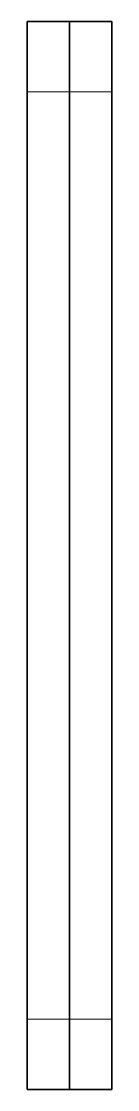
# Model space of a CAD drawing. Extents: x 321 to 837, y 218 to 648.
# Drawn here: x 546.5 to 552.5, y 289.1 to 364.8 of the extents above; entities that cross this region are included whole.
import ezdxf

# ---------------------------------------------------------------- set-up
doc = ezdxf.new("R2010")
doc.units = 0

msp = doc.modelspace()

# ---------------------------------------------------------------- linework, layer by layer
at = {"color": 7, "lineweight": 35, "ltscale": 0.075}
for p, q in [((549.48, 364.841), (546.48, 364.841)), ((549.48, 364.841), (552.48, 364.841)), ((549.48, 289.081), (546.48, 289.081)), ((549.48, 289.081), (552.48, 289.081))]:
    msp.add_line(p, q, dxfattribs=at)
at = {"color": 7, "lineweight": 35, "ltscale": 0.125}
for p, q in [((546.48, 364.841), (546.48, 359.841)), ((549.48, 364.841), (549.48, 359.841)), ((549.48, 364.841), (549.48, 359.841)), ((552.48, 364.841), (552.48, 359.841)), ((546.48, 294.081), (546.48, 289.081)), ((549.48, 294.081), (549.48, 289.081)), ((549.48, 294.081), (549.48, 289.081)), ((552.48, 294.081), (552.48, 289.081))]:
    msp.add_line(p, q, dxfattribs=at)
at = {"color": 7, "lineweight": 13, "ltscale": 0.075}
for p, q in [((549.48, 359.841), (546.48, 359.841)), ((549.48, 359.841), (552.48, 359.841)), ((549.48, 294.081), (546.48, 294.081)), ((549.48, 294.081), (552.48, 294.081))]:
    msp.add_line(p, q, dxfattribs=at)
at = {"color": 7, "lineweight": 35}
for p, q in [((546.48, 294.081), (546.48, 359.841)), ((549.48, 294.081), (549.48, 359.841)), ((549.48, 294.081), (549.48, 359.841)), ((552.48, 294.081), (552.48, 359.841))]:
    msp.add_line(p, q, dxfattribs=at)
at = {"color": 7, "lineweight": 35, "ltscale": 0.002319}
for p, q in [((546.48, 343.43), (546.48, 343.522)), ((546.48, 338.735), (546.48, 338.827))]:
    msp.add_line(p, q, dxfattribs=at)
at = {"color": 7, "lineweight": 35, "ltscale": 0.012819}
for p, q in [((546.48, 342.917), (546.48, 343.43)), ((546.48, 338.222), (546.48, 338.735))]:
    msp.add_line(p, q, dxfattribs=at)
at = {"color": 7, "lineweight": 35, "ltscale": 0.006557}
for p, q in [((546.48, 342.655), (546.48, 342.917)), ((546.48, 337.96), (546.48, 338.222))]:
    msp.add_line(p, q, dxfattribs=at)
at = {"color": 7, "lineweight": 35, "ltscale": 0.002747}
for p, q in [((546.48, 342.545), (546.48, 342.655)), ((546.48, 337.85), (546.48, 337.96))]:
    msp.add_line(p, q, dxfattribs=at)
at = {"color": 7, "lineweight": 35, "ltscale": 0.015451}
msp.add_line((546.48, 340.555), (546.48, 341.173), dxfattribs=at)
at = {"color": 7, "lineweight": 35, "ltscale": 0.015132}
msp.add_line((546.48, 339.949), (546.48, 340.555), dxfattribs=at)
at = {"color": 7, "lineweight": 35, "ltscale": 0.000815582}
msp.add_line((546.48, 335.111), (546.48, 335.078), dxfattribs=at)
at = {"color": 7, "lineweight": 35, "ltscale": 0.037955}
msp.add_line((546.48, 335.078), (546.48, 333.56), dxfattribs=at)
at = {"color": 7, "lineweight": 35, "ltscale": 0.008008}
msp.add_line((546.48, 335.06), (546.48, 334.74), dxfattribs=at)
at = {"color": 7, "lineweight": 35, "ltscale": 0.021282}
msp.add_line((546.48, 335.017), (546.48, 334.166), dxfattribs=at)
at = {"color": 7, "lineweight": 35, "ltscale": 0.036822}
msp.add_line((546.48, 334.74), (546.48, 333.267), dxfattribs=at)
at = {"color": 7, "lineweight": 35, "ltscale": 0.000321198}
for p, q in [((546.48, 334.686), (546.48, 334.673)), ((546.48, 331.75), (546.48, 331.738))]:
    msp.add_line(p, q, dxfattribs=at)
at = {"color": 7, "lineweight": 35, "ltscale": 0.009293}
msp.add_line((546.48, 334.673), (546.48, 334.301), dxfattribs=at)
at = {"color": 7, "lineweight": 35, "ltscale": 0.002601}
msp.add_line((546.48, 334.301), (546.48, 334.197), dxfattribs=at)
at = {"color": 7, "lineweight": 35, "ltscale": 0.0324}
msp.add_line((546.48, 334.197), (546.48, 332.901), dxfattribs=at)
at = {"color": 7, "lineweight": 35, "ltscale": 0.000966644}
msp.add_line((546.48, 334.166), (546.48, 334.127), dxfattribs=at)
at = {"color": 7, "lineweight": 35, "ltscale": 0.002186}
msp.add_line((546.48, 334.127), (546.48, 334.04), dxfattribs=at)
at = {"color": 7, "lineweight": 35, "ltscale": 0.0095}
msp.add_line((546.48, 334.04), (546.48, 333.66), dxfattribs=at)
at = {"color": 7, "lineweight": 35, "ltscale": 0.001072}
msp.add_line((546.48, 333.66), (546.48, 333.617), dxfattribs=at)
at = {"color": 7, "lineweight": 35, "ltscale": 0.054773}
msp.add_line((546.48, 333.617), (546.48, 331.426), dxfattribs=at)
at = {"color": 7, "lineweight": 35, "ltscale": 0.002984}
msp.add_line((546.48, 333.559), (546.48, 333.44), dxfattribs=at)
at = {"color": 7, "lineweight": 35, "ltscale": 0.010938}
msp.add_line((546.48, 333.44), (546.48, 333.002), dxfattribs=at)
at = {"color": 7, "lineweight": 35, "ltscale": 0.009162}
msp.add_line((546.48, 333.267), (546.48, 332.901), dxfattribs=at)
at = {"color": 7, "lineweight": 35, "ltscale": 0.000141907}
msp.add_line((546.48, 333.002), (546.48, 332.997), dxfattribs=at)
at = {"color": 7, "lineweight": 35, "ltscale": 0.031155}
msp.add_line((546.48, 332.997), (546.48, 331.75), dxfattribs=at)
at = {"color": 7, "lineweight": 35, "ltscale": 0.001649}
msp.add_line((546.48, 332.9), (546.48, 332.835), dxfattribs=at)
at = {"color": 7, "lineweight": 35, "ltscale": 0.001119}
msp.add_line((546.48, 332.835), (546.48, 332.79), dxfattribs=at)
at = {"color": 7, "lineweight": 35, "ltscale": 0.010818}
for p, q in [((546.48, 332.79), (546.48, 332.357)), ((546.48, 320.44), (546.48, 320.007))]:
    msp.add_line(p, q, dxfattribs=at)
at = {"color": 7, "lineweight": 35, "ltscale": 0.013324}
msp.add_line((546.48, 332.357), (546.48, 331.824), dxfattribs=at)
at = {"color": 7, "lineweight": 35, "ltscale": 0.000241089}
msp.add_line((546.48, 331.824), (546.48, 331.814), dxfattribs=at)
at = {"color": 7, "lineweight": 35, "ltscale": 0.015006}
msp.add_line((546.48, 331.815), (546.48, 331.214), dxfattribs=at)
at = {"color": 7, "lineweight": 35, "ltscale": 0.020542}
msp.add_line((546.48, 331.815), (546.48, 330.993), dxfattribs=at)
at = {"color": 7, "lineweight": 35, "ltscale": 0.006877}
msp.add_line((546.48, 331.738), (546.48, 331.462), dxfattribs=at)
at = {"color": 7, "lineweight": 35, "ltscale": 7.70569e-05}
msp.add_line((546.48, 331.426), (546.48, 331.423), dxfattribs=at)
at = {"color": 7, "lineweight": 35, "ltscale": 0.004436}
msp.add_line((546.48, 331.423), (546.48, 331.246), dxfattribs=at)
at = {"color": 7, "lineweight": 35, "ltscale": 0.005722}
msp.add_line((546.48, 331.214), (546.48, 330.985), dxfattribs=at)
at = {"color": 7, "lineweight": 35, "ltscale": 0.015953}
msp.add_line((546.48, 331.073), (546.48, 330.435), dxfattribs=at)
at = {"color": 7, "lineweight": 35, "ltscale": 0.001369}
msp.add_line((546.48, 330.985), (546.48, 330.931), dxfattribs=at)
at = {"color": 7, "lineweight": 35, "ltscale": 0.004852}
msp.add_line((546.48, 330.931), (546.48, 330.736), dxfattribs=at)
at = {"color": 7, "lineweight": 35, "ltscale": 0.003087}
msp.add_line((546.48, 330.737), (546.48, 330.614), dxfattribs=at)
at = {"color": 7, "lineweight": 35, "ltscale": 0.004465}
msp.add_line((546.48, 330.614), (546.48, 330.436), dxfattribs=at)
at = {"color": 7, "lineweight": 35, "ltscale": 0.015421}
msp.add_line((546.48, 330.435), (546.48, 329.819), dxfattribs=at)
at = {"color": 7, "lineweight": 35, "ltscale": 0.002246}
msp.add_line((546.48, 330.205), (546.48, 330.115), dxfattribs=at)
at = {"color": 7, "lineweight": 35, "ltscale": 0.009509}
msp.add_line((546.48, 330.115), (546.48, 329.735), dxfattribs=at)
at = {"color": 7, "lineweight": 35, "ltscale": 0.007303}
msp.add_line((546.48, 329.965), (546.48, 329.673), dxfattribs=at)
at = {"color": 7, "lineweight": 35, "ltscale": 0.000551605}
msp.add_line((546.48, 329.735), (546.48, 329.713), dxfattribs=at)
at = {"color": 7, "lineweight": 35, "ltscale": 0.00481}
msp.add_line((546.48, 329.713), (546.48, 329.52), dxfattribs=at)
at = {"color": 7, "lineweight": 35, "ltscale": 0.005701}
msp.add_line((546.48, 329.673), (546.48, 329.445), dxfattribs=at)
at = {"color": 7, "lineweight": 35, "ltscale": 0.005234}
msp.add_line((546.48, 329.532), (546.48, 329.322), dxfattribs=at)
at = {"color": 7, "lineweight": 35, "ltscale": 0.000305176}
msp.add_line((546.48, 329.52), (546.48, 329.508), dxfattribs=at)
at = {"color": 7, "lineweight": 35, "ltscale": 0.000717163}
msp.add_line((546.48, 329.445), (546.48, 329.416), dxfattribs=at)
at = {"color": 7, "lineweight": 35, "ltscale": 0.011287}
msp.add_line((546.48, 329.416), (546.48, 328.965), dxfattribs=at)
at = {"color": 7, "lineweight": 35, "ltscale": 0.010873}
msp.add_line((546.48, 329.322), (546.48, 328.887), dxfattribs=at)
at = {"color": 7, "lineweight": 35, "ltscale": 0.009324}
msp.add_line((546.48, 329.131), (546.48, 328.758), dxfattribs=at)
at = {"color": 7, "lineweight": 35, "ltscale": 0.008445}
msp.add_line((546.48, 328.887), (546.48, 328.549), dxfattribs=at)
at = {"color": 7, "lineweight": 35, "ltscale": 0.010004}
msp.add_line((546.48, 328.845), (546.48, 328.444), dxfattribs=at)
at = {"color": 7, "lineweight": 35, "ltscale": 0.007168}
msp.add_line((546.48, 328.758), (546.48, 328.471), dxfattribs=at)
at = {"color": 7, "lineweight": 35, "ltscale": 0.001447}
msp.add_line((546.48, 328.549), (546.48, 328.492), dxfattribs=at)
at = {"color": 7, "lineweight": 35, "ltscale": 0.00025177}
msp.add_line((546.48, 328.472), (546.48, 328.462), dxfattribs=at)
at = {"color": 7, "lineweight": 35, "ltscale": 0.006447}
msp.add_line((546.48, 328.462), (546.48, 328.204), dxfattribs=at)
at = {"color": 7, "lineweight": 35, "ltscale": 0.008027}
msp.add_line((546.48, 328.444), (546.48, 328.123), dxfattribs=at)
at = {"color": 7, "lineweight": 35, "ltscale": 0.008878}
msp.add_line((546.48, 328.434), (546.48, 328.079), dxfattribs=at)
at = {"color": 7, "lineweight": 35, "ltscale": 0.000592041}
msp.add_line((546.48, 328.222), (546.48, 328.199), dxfattribs=at)
at = {"color": 7, "lineweight": 35, "ltscale": 0.007404}
msp.add_line((546.48, 328.204), (546.48, 327.908), dxfattribs=at)
at = {"color": 7, "lineweight": 35, "ltscale": 0.017461}
msp.add_line((546.48, 328.201), (546.48, 327.503), dxfattribs=at)
at = {"color": 7, "lineweight": 35, "ltscale": 0.005753}
msp.add_line((546.48, 328.123), (546.48, 327.893), dxfattribs=at)
at = {"color": 7, "lineweight": 35, "ltscale": 0.008018}
msp.add_line((546.48, 328.079), (546.48, 327.758), dxfattribs=at)
at = {"color": 7, "lineweight": 35, "ltscale": 0.006826}
msp.add_line((546.48, 327.893), (546.48, 327.62), dxfattribs=at)
at = {"color": 7, "lineweight": 35, "ltscale": 0.005429}
msp.add_line((546.48, 327.758), (546.48, 327.541), dxfattribs=at)
at = {"color": 7, "lineweight": 35, "ltscale": 0.00751}
msp.add_line((546.48, 327.62), (546.48, 327.32), dxfattribs=at)
at = {"color": 7, "lineweight": 35, "ltscale": 0.005965}
msp.add_line((546.48, 327.541), (546.48, 327.303), dxfattribs=at)
at = {"color": 7, "lineweight": 35, "ltscale": 0.007346}
msp.add_line((546.48, 327.503), (546.48, 327.209), dxfattribs=at)
at = {"color": 7, "lineweight": 35, "ltscale": 0.003967}
msp.add_line((546.48, 327.407), (546.48, 327.248), dxfattribs=at)
at = {"color": 7, "lineweight": 35, "ltscale": 0.020376}
msp.add_line((546.48, 327.303), (546.48, 326.488), dxfattribs=at)
at = {"color": 7, "lineweight": 35, "ltscale": 0.012687}
msp.add_line((546.48, 327.209), (546.48, 326.701), dxfattribs=at)
at = {"color": 7, "lineweight": 35, "ltscale": 0.002468}
msp.add_line((546.48, 327.168), (546.48, 327.069), dxfattribs=at)
at = {"color": 7, "lineweight": 35, "ltscale": 0.007114}
msp.add_line((546.48, 327.069), (546.48, 326.784), dxfattribs=at)
at = {"color": 7, "lineweight": 35, "ltscale": 0.005552}
msp.add_line((546.48, 326.784), (546.48, 326.562), dxfattribs=at)
at = {"color": 7, "lineweight": 35, "ltscale": 0.001163}
msp.add_line((546.48, 326.701), (546.48, 326.655), dxfattribs=at)
at = {"color": 7, "lineweight": 35, "ltscale": 0.011644}
msp.add_line((546.48, 326.655), (546.48, 326.189), dxfattribs=at)
at = {"color": 7, "lineweight": 35, "ltscale": 0.016976}
msp.add_line((546.48, 326.562), (546.48, 325.883), dxfattribs=at)
at = {"color": 7, "lineweight": 35, "ltscale": 0.009879}
msp.add_line((546.48, 326.189), (546.48, 325.794), dxfattribs=at)
at = {"color": 7, "lineweight": 35, "ltscale": 0.003368}
msp.add_line((546.48, 326.173), (546.48, 326.038), dxfattribs=at)
at = {"color": 7, "lineweight": 35, "ltscale": 0.006829}
msp.add_line((546.48, 326.038), (546.48, 325.765), dxfattribs=at)
at = {"color": 7, "lineweight": 35, "ltscale": 0.000765991}
msp.add_line((546.48, 325.883), (546.48, 325.853), dxfattribs=at)
at = {"color": 7, "lineweight": 35, "ltscale": 0.007932}
msp.add_line((546.48, 325.853), (546.48, 325.535), dxfattribs=at)
at = {"color": 7, "lineweight": 35, "ltscale": 0.000297546}
msp.add_line((546.48, 325.794), (546.48, 325.782), dxfattribs=at)
at = {"color": 7, "lineweight": 35, "ltscale": 0.005738}
msp.add_line((546.48, 325.765), (546.48, 325.536), dxfattribs=at)
at = {"color": 7, "lineweight": 35, "ltscale": 0.018315}
msp.add_line((546.48, 325.536), (546.48, 324.803), dxfattribs=at)
at = {"color": 7, "lineweight": 35, "ltscale": 0.008871}
msp.add_line((546.48, 325.535), (546.48, 325.181), dxfattribs=at)
at = {"color": 7, "lineweight": 35, "ltscale": 0.003977}
msp.add_line((546.48, 325.407), (546.48, 325.248), dxfattribs=at)
at = {"color": 7, "lineweight": 35, "ltscale": 0.013168}
msp.add_line((546.48, 325.248), (546.48, 324.721), dxfattribs=at)
at = {"color": 7, "lineweight": 35, "ltscale": 0.004534}
msp.add_line((546.48, 324.803), (546.48, 324.622), dxfattribs=at)
at = {"color": 7, "lineweight": 35, "ltscale": 0.016855}
msp.add_line((546.48, 324.721), (546.48, 324.047), dxfattribs=at)
at = {"color": 7, "lineweight": 35, "ltscale": 0.003895}
msp.add_line((546.48, 324.622), (546.48, 324.466), dxfattribs=at)
at = {"color": 7, "lineweight": 35, "ltscale": 0.00633}
msp.add_line((546.48, 324.459), (546.48, 324.206), dxfattribs=at)
at = {"color": 7, "lineweight": 35, "ltscale": 0.003629}
msp.add_line((546.48, 324.206), (546.48, 324.061), dxfattribs=at)
at = {"color": 7, "lineweight": 35, "ltscale": 0.010376}
msp.add_line((546.48, 324.061), (546.48, 323.646), dxfattribs=at)
at = {"color": 7, "lineweight": 35, "ltscale": 0.004015}
msp.add_line((546.48, 324.047), (546.48, 323.887), dxfattribs=at)
at = {"color": 7, "lineweight": 35, "ltscale": 0.006647}
msp.add_line((546.48, 324.012), (546.48, 323.746), dxfattribs=at)
at = {"color": 7, "lineweight": 35, "ltscale": 0.003426}
msp.add_line((546.48, 323.746), (546.48, 323.609), dxfattribs=at)
at = {"color": 7, "lineweight": 35, "ltscale": 0.013382}
msp.add_line((546.48, 323.686), (546.48, 323.15), dxfattribs=at)
at = {"color": 7, "lineweight": 35, "ltscale": 0.008952}
msp.add_line((546.48, 323.615), (546.48, 323.257), dxfattribs=at)
at = {"color": 7, "lineweight": 35, "ltscale": 0.006154}
msp.add_line((546.48, 323.257), (546.48, 323.011), dxfattribs=at)
at = {"color": 7, "lineweight": 35, "ltscale": 0.001585}
msp.add_line((546.48, 323.15), (546.48, 323.087), dxfattribs=at)
at = {"color": 7, "lineweight": 35, "ltscale": 0.000926208}
msp.add_line((546.48, 323.087), (546.48, 323.05), dxfattribs=at)
at = {"color": 7, "lineweight": 35, "ltscale": 0.031544}
msp.add_line((546.48, 323.05), (546.48, 321.788), dxfattribs=at)
at = {"color": 7, "lineweight": 35, "ltscale": 0.010479}
msp.add_line((546.48, 323.011), (546.48, 322.592), dxfattribs=at)
at = {"color": 7, "lineweight": 35, "ltscale": 0.016661}
msp.add_line((546.48, 322.954), (546.48, 322.288), dxfattribs=at)
at = {"color": 7, "lineweight": 35, "ltscale": 0.010883}
msp.add_line((546.48, 322.869), (546.48, 322.433), dxfattribs=at)
at = {"color": 7, "lineweight": 35, "ltscale": 0.021165}
msp.add_line((546.48, 322.869), (546.48, 322.022), dxfattribs=at)
at = {"color": 7, "lineweight": 35, "ltscale": 0.025328}
msp.add_line((546.48, 322.51), (546.48, 321.497), dxfattribs=at)
at = {"color": 7, "lineweight": 35, "ltscale": 0.000908661}
msp.add_line((546.48, 322.288), (546.48, 322.252), dxfattribs=at)
at = {"color": 7, "lineweight": 35, "ltscale": 0.022536}
msp.add_line((546.48, 322.252), (546.48, 321.35), dxfattribs=at)
at = {"color": 7, "lineweight": 35, "ltscale": 0.009299}
msp.add_line((546.48, 322.112), (546.48, 321.74), dxfattribs=at)
at = {"color": 7, "lineweight": 35, "ltscale": 0.000585937}
msp.add_line((546.48, 322.022), (546.48, 321.999), dxfattribs=at)
at = {"color": 7, "lineweight": 35, "ltscale": 0.012539}
msp.add_line((546.48, 321.999), (546.48, 321.497), dxfattribs=at)
at = {"color": 7, "lineweight": 35, "ltscale": 0.01846}
msp.add_line((546.48, 321.788), (546.48, 321.05), dxfattribs=at)
at = {"color": 7, "lineweight": 35, "ltscale": 0.002222}
msp.add_line((546.48, 321.74), (546.48, 321.651), dxfattribs=at)
at = {"color": 7, "lineweight": 35, "ltscale": 0.000794983}
msp.add_line((546.48, 321.651), (546.48, 321.62), dxfattribs=at)
at = {"color": 7, "lineweight": 35, "ltscale": 0.01296}
msp.add_line((546.48, 321.62), (546.48, 321.101), dxfattribs=at)
at = {"color": 7, "lineweight": 35, "ltscale": 0.005627}
msp.add_line((546.48, 321.496), (546.48, 321.271), dxfattribs=at)
at = {"color": 7, "lineweight": 35, "ltscale": 0.007508}
msp.add_line((546.48, 321.35), (546.48, 321.05), dxfattribs=at)
at = {"color": 7, "lineweight": 35, "ltscale": 0.003807}
msp.add_line((546.48, 321.271), (546.48, 321.119), dxfattribs=at)
at = {"color": 7, "lineweight": 35, "ltscale": 0.000985718}
msp.add_line((546.48, 321.119), (546.48, 321.08), dxfattribs=at)
at = {"color": 7, "lineweight": 35, "ltscale": 0.001296}
msp.add_line((546.48, 321.101), (546.48, 321.049), dxfattribs=at)
at = {"color": 7, "lineweight": 35, "ltscale": 0.000759888}
msp.add_line((546.48, 321.08), (546.48, 321.049), dxfattribs=at)
at = {"color": 7, "lineweight": 35, "ltscale": 0.010193}
msp.add_line((546.48, 321.049), (546.48, 320.642), dxfattribs=at)
at = {"color": 7, "lineweight": 35, "ltscale": 0.002426}
msp.add_line((546.48, 321.045), (546.48, 320.948), dxfattribs=at)
at = {"color": 7, "lineweight": 35, "ltscale": 0.010448}
msp.add_line((546.48, 320.948), (546.48, 320.53), dxfattribs=at)
at = {"color": 7, "lineweight": 35, "ltscale": 0.009995}
msp.add_line((546.48, 320.84), (546.48, 320.44), dxfattribs=at)
at = {"color": 7, "lineweight": 35, "ltscale": 0.002584}
msp.add_line((546.48, 320.642), (546.48, 320.538), dxfattribs=at)
at = {"color": 7, "lineweight": 35, "ltscale": 0.01302}
msp.add_line((546.48, 320.593), (546.48, 320.073), dxfattribs=at)
at = {"color": 7, "lineweight": 35, "ltscale": 0.017358}
msp.add_line((546.48, 320.538), (546.48, 319.844), dxfattribs=at)
at = {"color": 7, "lineweight": 35, "ltscale": 0.003299}
msp.add_line((546.48, 320.53), (546.48, 320.398), dxfattribs=at)
at = {"color": 7, "lineweight": 35, "ltscale": 0.008492}
msp.add_line((546.48, 320.398), (546.48, 320.058), dxfattribs=at)
at = {"color": 7, "lineweight": 35, "ltscale": 0.012799}
msp.add_line((546.48, 320.073), (546.48, 319.561), dxfattribs=at)
at = {"color": 7, "lineweight": 35, "ltscale": 0.003893}
msp.add_line((546.48, 320.058), (546.48, 319.902), dxfattribs=at)
at = {"color": 7, "lineweight": 35, "ltscale": 0.009164}
msp.add_line((546.48, 320.007), (546.48, 319.64), dxfattribs=at)
at = {"color": 7, "lineweight": 35, "ltscale": 0.001543}
msp.add_line((546.48, 319.903), (546.48, 319.841), dxfattribs=at)
at = {"color": 7, "lineweight": 35, "ltscale": 0.001408}
msp.add_line((546.48, 319.844), (546.48, 319.788), dxfattribs=at)
at = {"color": 7, "lineweight": 35, "ltscale": 0.007002}
msp.add_line((546.48, 319.841), (546.48, 319.561), dxfattribs=at)
at = {"color": 7, "lineweight": 35, "ltscale": 0.001637}
msp.add_line((546.48, 319.788), (546.48, 319.722), dxfattribs=at)
at = {"color": 7, "lineweight": 35, "ltscale": 0.000447845}
msp.add_line((546.48, 319.722), (546.48, 319.704), dxfattribs=at)
at = {"color": 7, "lineweight": 35, "ltscale": 0.004659}
msp.add_line((546.48, 319.64), (546.48, 319.454), dxfattribs=at)
at = {"color": 7, "lineweight": 35, "ltscale": 0.011182}
msp.add_line((546.48, 319.561), (546.48, 319.114), dxfattribs=at)
at = {"color": 7, "lineweight": 35, "ltscale": 0.004506}
msp.add_line((546.48, 319.561), (546.48, 319.38), dxfattribs=at)
at = {"color": 7, "lineweight": 35, "ltscale": 0.000232697}
for p, q in [((546.48, 319.454), (546.48, 319.445)), ((546.48, 319.114), (546.48, 319.104))]:
    msp.add_line(p, q, dxfattribs=at)
at = {"color": 7, "lineweight": 35, "ltscale": 0.006165}
msp.add_line((546.48, 319.38), (546.48, 319.134), dxfattribs=at)
at = {"color": 7, "lineweight": 35, "ltscale": 9.30786e-05}
msp.add_line((546.48, 319.134), (546.48, 319.13), dxfattribs=at)
at = {"color": 7, "lineweight": 35, "ltscale": 0.007407}
msp.add_line((546.48, 319.105), (546.48, 318.809), dxfattribs=at)
at = {"color": 7, "lineweight": 35, "ltscale": 0.002238}
msp.add_line((546.48, 319.104), (546.48, 319.015), dxfattribs=at)
at = {"color": 7, "lineweight": 35, "ltscale": 0.004177}
msp.add_line((546.48, 319.015), (546.48, 318.848), dxfattribs=at)
at = {"color": 7, "lineweight": 35, "ltscale": 0.000258636}
msp.add_line((546.48, 318.848), (546.48, 318.837), dxfattribs=at)
at = {"color": 7, "lineweight": 35, "ltscale": 0.001102}
msp.add_line((546.48, 318.837), (546.48, 318.793), dxfattribs=at)
at = {"color": 7, "lineweight": 35, "ltscale": 0.018416}
msp.add_line((546.48, 315.76), (546.48, 316.497), dxfattribs=at)
at = {"color": 7, "lineweight": 35, "ltscale": 0.018418}
msp.add_line((546.48, 315.024), (546.48, 315.76), dxfattribs=at)

doc.saveas('drawing.dxf')
